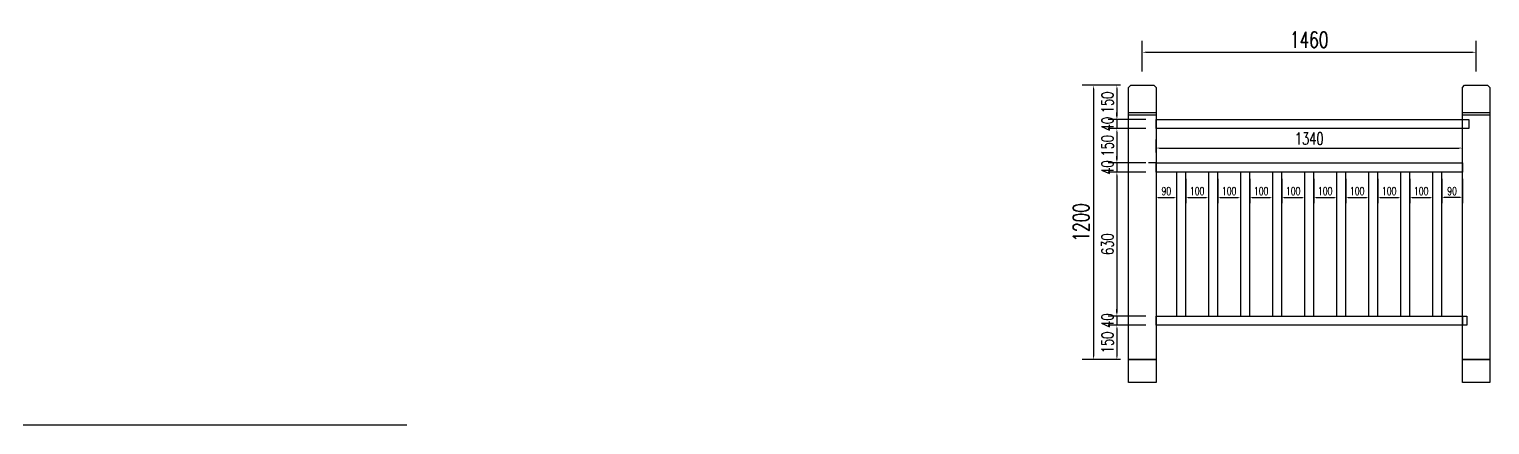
# Model space of a CAD drawing. Header units: millimetres. Extents: x -38645 to 143575, y -84298 to 156976.
# Drawn here: x 111330 to 117719, y -74338 to -72607 of the extents above; entities that cross this region are included whole.
import ezdxf

# ---------------------------------------------------------------- set-up
doc = ezdxf.new("R2010")
doc.units = ezdxf.units.MM
doc.header["$LTSCALE"] = 1000
doc.layers.add('W-PLASTIC_RAILINGS塑木栏杆', color=6, linetype='Continuous')
doc.layers.add('W-STEEL_FRAME钢架', color=3, linetype='Continuous')
doc.styles.add('STANDARD_T3', font='simplex.shx', dxfattribs={"width": 0.7, "bigfont": 'gbcbig.shx'})
doc.dimstyles.new('W&&10', dxfattribs={"dimtxt": 35, "dimasz": 10, "dimexe": 25, "dimexo": 30, "dimgap": 10, "dimtad": 1, "dimdec": 0, "dimzin": 0, "dimdsep": 46, "dimtxsty": 'STANDARD_T3', "dimcen": 0.09, "dimclrd": 1, "dimclre": 1, "dimclrt": 7, "dimazin": 2, "dimtfac": 1, "dimtdec": 0, "dimtix": 1, "dimtmove": 2, "dimatfit": 3, "dimfxl": 100, "dimtolj": 1, "dimtzin": 0, "dimarcsym": 0})
doc.dimstyles.new('W&&15', dxfattribs={"dimtxt": 52.5, "dimasz": 15, "dimexe": 37.5, "dimexo": 45, "dimgap": 15, "dimtad": 1, "dimdec": 0, "dimzin": 0, "dimdsep": 46, "dimtxsty": 'STANDARD_T3', "dimcen": 0.09, "dimclrd": 1, "dimclre": 1, "dimclrt": 7, "dimazin": 2, "dimtfac": 1, "dimtdec": 0, "dimtix": 1, "dimtmove": 2, "dimatfit": 3, "dimfxl": 100, "dimtolj": 1, "dimtzin": 0, "dimarcsym": 0})
doc.dimstyles.new('W&&20', dxfattribs={"dimtxt": 70, "dimasz": 20, "dimexe": 50, "dimexo": 60, "dimgap": 20, "dimtad": 1, "dimdec": 0, "dimzin": 0, "dimdsep": 46, "dimtxsty": 'STANDARD_T3', "dimcen": 0.09, "dimclrd": 1, "dimclre": 1, "dimclrt": 7, "dimazin": 2, "dimtfac": 1, "dimtdec": 0, "dimtix": 1, "dimtmove": 2, "dimatfit": 3, "dimfxl": 100, "dimtolj": 1, "dimtzin": 0, "dimarcsym": 0})

# ---------------------------------------------------------------- blocks, each defined once
blk = doc.blocks.new('*D526')
at = {"layer": 'Defpoints', "color": 0, "transparency": 16777216}
for p in [(116529.2, -73232.3), (116629.2, -73232.3), (116629.2, -73342.9), (104150.2, -74147.9), (104256.5, -74147.9), (104150.2, -74231.1)]:
    blk.add_point(p, dxfattribs=at)
at = {"layer": 'W-STEEL_FRAME钢架', "color": 1, "lineweight": -2, "transparency": 16777216}
for p, q in [((116529.2, -73262.3), (116529.2, -73367.9)), ((116629.2, -73262.3), (116629.2, -73367.9)), ((116539.2, -73342.9), (116619.2, -73342.9)), ((104150.2, -74177.9), (104150.2, -74256.1)), ((104246.5, -74231.1), (104160.2, -74231.1)), ((104256.5, -74177.9), (104256.5, -74256.1))]:
    blk.add_line(p, q, dxfattribs=at)
at = {"layer": 'W-STEEL_FRAME钢架', "color": 1, "transparency": 16777216}
for points in [[(116539.2, -73341.2), (116539.2, -73344.5), (116529.2, -73342.9)], [(116619.2, -73341.2), (116619.2, -73344.5), (116629.2, -73342.9)], [(104160.2, -74229.4), (104160.2, -74232.7), (104150.2, -74231.1)], [(104246.5, -74229.4), (104246.5, -74232.7), (104256.5, -74231.1)]]:
    blk.add_solid(points, dxfattribs=at)
at = {"layer": 'W-STEEL_FRAME钢架', "color": 7, "transparency": 16777216, "char_height": 35, "attachment_point": 5, "style": 'STANDARD_T3'}
for s, insert in [('\\A1;100', (116579.2, -73315.4)), ('\\A1;106', (104203.3, -74203.6))]:
    blk.add_mtext(s, dxfattribs=dict(at, insert=insert))
blk = doc.blocks.new('*D499')
at = {"layer": 'Defpoints', "color": 0, "transparency": 16777216}
for p in [(117659.2, -72708.1), (116199.2, -72852.3), (117659.2, -72852.3)]:
    blk.add_point(p, dxfattribs=at)
at = {"layer": 'W-PLASTIC_RAILINGS塑木栏杆', "color": 1, "lineweight": -2, "transparency": 16777216}
for p, q in [((116199.2, -72792.3), (116199.2, -72658.1)), ((117659.2, -72792.3), (117659.2, -72658.1)), ((116219.2, -72708.1), (117639.2, -72708.1))]:
    blk.add_line(p, q, dxfattribs=at)
at = {"layer": 'W-PLASTIC_RAILINGS塑木栏杆', "color": 1, "transparency": 16777216}
for points in [[(116219.2, -72704.8), (116219.2, -72711.4), (116199.2, -72708.1)], [(117639.2, -72704.8), (117639.2, -72711.4), (117659.2, -72708.1)]]:
    blk.add_solid(points, dxfattribs=at)
at = {"layer": 'W-PLASTIC_RAILINGS塑木栏杆', "color": 7, "transparency": 16777216, "insert": (116929.2, -72653.1), "char_height": 70, "attachment_point": 5, "style": 'STANDARD_T3'}
blk.add_mtext('\\A1;1460', dxfattribs=at)
blk = doc.blocks.new('*D500')
at = {"layer": 'Defpoints', "color": 0, "transparency": 16777216}
for p in [(116149.2, -72852.3), (115986.2, -74052.3), (116149.2, -74052.3)]:
    blk.add_point(p, dxfattribs=at)
at = {"layer": 'W-PLASTIC_RAILINGS塑木栏杆', "color": 1, "lineweight": -2, "transparency": 16777216}
for p, q in [((116089.2, -72852.3), (115936.2, -72852.3)), ((115986.2, -72872.3), (115986.2, -74032.3)), ((116089.2, -74052.3), (115936.2, -74052.3))]:
    blk.add_line(p, q, dxfattribs=at)
at = {"layer": 'W-PLASTIC_RAILINGS塑木栏杆', "color": 1, "transparency": 16777216}
for points in [[(115982.8, -72872.3), (115989.5, -72872.3), (115986.2, -72852.3)], [(115982.8, -74032.3), (115989.5, -74032.3), (115986.2, -74052.3)]]:
    blk.add_solid(points, dxfattribs=at)
at = {"layer": 'W-PLASTIC_RAILINGS塑木栏杆', "color": 7, "transparency": 16777216, "insert": (115931.2, -73452.3), "char_height": 70, "attachment_point": 5, "rotation": 90, "style": 'STANDARD_T3'}
blk.add_mtext('\\A1;1200', dxfattribs=at)
blk = doc.blocks.new('*U496')
at = {"layer": 'W-PLASTIC_RAILINGS塑木栏杆'}
blk.add_lwpolyline([(20, 315), (-20, 315), (-20, -315), (20, -315)], close=True, dxfattribs=at)
blk = doc.blocks.new('*U498')
at = {"layer": 'W-PLASTIC_RAILINGS塑木栏杆'}
blk.add_lwpolyline([(20, 315), (-20, 315), (-20, -315), (20, -315)], close=True, dxfattribs=at)
at = {"layer": 'W-PLASTIC_RAILINGS塑木栏杆', "color": 0, "linetype": 'ByBlock', "lineweight": -2, "transparency": 16777216}
for p in [(0, 0), (140, 0), (280, 0), (420, 0), (560, 0), (700, 0), (840, 0), (980, 0), (1120, 0)]:
    blk.add_blockref('*U496', p, dxfattribs=at)
blk = doc.blocks.new('*D502')
at = {"layer": 'Defpoints', "color": 0, "transparency": 16777216}
for p in [(116149.2, -72852.3), (116088, -73002.3), (116259.2, -73002.3)]:
    blk.add_point(p, dxfattribs=at)
at = {"layer": 'W-STEEL_FRAME钢架', "color": 1, "lineweight": -2, "transparency": 16777216}
for p, q in [((116104.2, -72852.3), (116050.5, -72852.3)), ((116088, -72867.3), (116088, -72987.3)), ((116214.2, -73002.3), (116050.5, -73002.3))]:
    blk.add_line(p, q, dxfattribs=at)
at = {"layer": 'W-STEEL_FRAME钢架', "color": 1, "transparency": 16777216}
for points in [[(116085.5, -72867.3), (116090.5, -72867.3), (116088, -72852.3)], [(116085.5, -72987.3), (116090.5, -72987.3), (116088, -73002.3)]]:
    blk.add_solid(points, dxfattribs=at)
at = {"layer": 'W-STEEL_FRAME钢架', "color": 7, "transparency": 16777216, "insert": (116046.8, -72927.3), "char_height": 52.5, "attachment_point": 5, "rotation": 90, "style": 'STANDARD_T3'}
blk.add_mtext('\\A1;150', dxfattribs=at)
blk = doc.blocks.new('*D503')
at = {"layer": 'Defpoints', "color": 0, "transparency": 16777216}
for p in [(116259.2, -73002.3), (116088, -73042.3), (116259.2, -73042.3)]:
    blk.add_point(p, dxfattribs=at)
at = {"layer": 'W-STEEL_FRAME钢架', "color": 1, "lineweight": -2, "transparency": 16777216}
for p, q in [((116214.2, -73002.3), (116050.5, -73002.3)), ((116088, -72987.3), (116088, -72972.3)), ((116088, -73002.3), (116088, -73042.3)), ((116214.2, -73042.3), (116050.5, -73042.3)), ((116088, -73057.3), (116088, -73072.3))]:
    blk.add_line(p, q, dxfattribs=at)
at = {"layer": 'W-STEEL_FRAME钢架', "color": 1, "transparency": 16777216}
for points in [[(116085.5, -72987.3), (116090.5, -72987.3), (116088, -73002.3)], [(116085.5, -73057.3), (116090.5, -73057.3), (116088, -73042.3)]]:
    blk.add_solid(points, dxfattribs=at)
at = {"layer": 'W-STEEL_FRAME钢架', "color": 7, "transparency": 16777216, "insert": (116046.8, -73022.3), "char_height": 52.5, "attachment_point": 5, "rotation": 90, "style": 'STANDARD_T3'}
blk.add_mtext('\\A1;40', dxfattribs=at)
blk = doc.blocks.new('*D507')
at = {"layer": 'Defpoints', "color": 0, "transparency": 16777216}
for p in [(116088, -73902.3), (116259.2, -73862.3), (116259.2, -73902.3)]:
    blk.add_point(p, dxfattribs=at)
at = {"layer": 'W-STEEL_FRAME钢架', "color": 1, "lineweight": -2, "transparency": 16777216}
for p, q in [((116088, -73847.3), (116088, -73832.3)), ((116214.2, -73862.3), (116050.5, -73862.3)), ((116214.2, -73902.3), (116050.5, -73902.3)), ((116088, -73862.3), (116088, -73902.3)), ((116088, -73917.3), (116088, -73932.3))]:
    blk.add_line(p, q, dxfattribs=at)
at = {"layer": 'W-STEEL_FRAME钢架', "color": 1, "transparency": 16777216}
for points in [[(116085.5, -73847.3), (116090.5, -73847.3), (116088, -73862.3)], [(116085.5, -73917.3), (116090.5, -73917.3), (116088, -73902.3)]]:
    blk.add_solid(points, dxfattribs=at)
at = {"layer": 'W-STEEL_FRAME钢架', "color": 7, "transparency": 16777216, "insert": (116046.8, -73882.3), "char_height": 52.5, "attachment_point": 5, "rotation": 90, "style": 'STANDARD_T3'}
blk.add_mtext('\\A1;40', dxfattribs=at)
blk = doc.blocks.new('*D508')
at = {"layer": 'Defpoints', "color": 0, "transparency": 16777216}
for p in [(116259.2, -73902.3), (116088, -74052.3), (116149.2, -74052.3)]:
    blk.add_point(p, dxfattribs=at)
at = {"layer": 'W-STEEL_FRAME钢架', "color": 1, "lineweight": -2, "transparency": 16777216}
for p, q in [((116214.2, -73902.3), (116050.5, -73902.3)), ((116088, -73917.3), (116088, -74037.3)), ((116104.2, -74052.3), (116050.5, -74052.3))]:
    blk.add_line(p, q, dxfattribs=at)
at = {"layer": 'W-STEEL_FRAME钢架', "color": 1, "transparency": 16777216}
for points in [[(116085.5, -73917.3), (116090.5, -73917.3), (116088, -73902.3)], [(116085.5, -74037.3), (116090.5, -74037.3), (116088, -74052.3)]]:
    blk.add_solid(points, dxfattribs=at)
at = {"layer": 'W-STEEL_FRAME钢架', "color": 7, "transparency": 16777216, "insert": (116046.8, -73977.3), "char_height": 52.5, "attachment_point": 5, "rotation": 90, "style": 'STANDARD_T3'}
blk.add_mtext('\\A1;150', dxfattribs=at)
blk = doc.blocks.new('*D509')
at = {"layer": 'Defpoints', "color": 0, "transparency": 16777216}
for p in [(117599.2, -73127.2), (116259.2, -73192.3), (117599.2, -73192.3)]:
    blk.add_point(p, dxfattribs=at)
at = {"layer": 'W-STEEL_FRAME钢架', "color": 1, "lineweight": -2, "transparency": 16777216}
for p, q in [((116259.2, -73147.3), (116259.2, -73089.7)), ((117599.2, -73147.3), (117599.2, -73089.7)), ((116274.2, -73127.2), (117584.2, -73127.2))]:
    blk.add_line(p, q, dxfattribs=at)
at = {"layer": 'W-STEEL_FRAME钢架', "color": 1, "transparency": 16777216}
for points in [[(116274.2, -73124.7), (116274.2, -73129.7), (116259.2, -73127.2)], [(117584.2, -73124.7), (117584.2, -73129.7), (117599.2, -73127.2)]]:
    blk.add_solid(points, dxfattribs=at)
at = {"layer": 'W-STEEL_FRAME钢架', "color": 7, "transparency": 16777216, "insert": (116929.2, -73086), "char_height": 52.5, "attachment_point": 5, "style": 'STANDARD_T3'}
blk.add_mtext('\\A1;1340', dxfattribs=at)
blk = doc.blocks.new('*D523')
at = {"layer": 'Defpoints', "color": 0, "transparency": 16777216}
for p in [(116259.2, -73232.3), (116349.2, -73232.3), (116349.2, -73342.9)]:
    blk.add_point(p, dxfattribs=at)
at = {"layer": 'W-STEEL_FRAME钢架', "color": 1, "lineweight": -2, "transparency": 16777216}
for p, q in [((116259.2, -73262.3), (116259.2, -73367.9)), ((116349.2, -73262.3), (116349.2, -73367.9)), ((116269.2, -73342.9), (116339.2, -73342.9))]:
    blk.add_line(p, q, dxfattribs=at)
at = {"layer": 'W-STEEL_FRAME钢架', "color": 1, "transparency": 16777216}
for points in [[(116269.2, -73341.2), (116269.2, -73344.5), (116259.2, -73342.9)], [(116339.2, -73341.2), (116339.2, -73344.5), (116349.2, -73342.9)]]:
    blk.add_solid(points, dxfattribs=at)
at = {"layer": 'W-STEEL_FRAME钢架', "color": 7, "transparency": 16777216, "insert": (116304.2, -73315.4), "char_height": 35, "attachment_point": 5, "style": 'STANDARD_T3'}
blk.add_mtext('\\A1;90', dxfattribs=at)
blk = doc.blocks.new('*D524')
at = {"layer": 'Defpoints', "color": 0, "transparency": 16777216}
for p in [(117509.2, -73232.3), (117599.2, -73232.3), (117509.2, -73342.9)]:
    blk.add_point(p, dxfattribs=at)
at = {"layer": 'W-STEEL_FRAME钢架', "color": 1, "lineweight": -2, "transparency": 16777216}
for p, q in [((117509.2, -73262.3), (117509.2, -73367.9)), ((117599.2, -73262.3), (117599.2, -73367.9)), ((117589.2, -73342.9), (117519.2, -73342.9))]:
    blk.add_line(p, q, dxfattribs=at)
at = {"layer": 'W-STEEL_FRAME钢架', "color": 1, "transparency": 16777216}
for points in [[(117519.2, -73341.2), (117519.2, -73344.5), (117509.2, -73342.9)], [(117589.2, -73341.2), (117589.2, -73344.5), (117599.2, -73342.9)]]:
    blk.add_solid(points, dxfattribs=at)
at = {"layer": 'W-STEEL_FRAME钢架', "color": 7, "transparency": 16777216, "insert": (117554.2, -73315.4), "char_height": 35, "attachment_point": 5, "style": 'STANDARD_T3'}
blk.add_mtext('\\A1;90', dxfattribs=at)
blk = doc.blocks.new('*D525')
at = {"layer": 'Defpoints', "color": 0, "transparency": 16777216}
for p in [(116389.2, -73232.3), (116489.2, -73232.3), (116489.2, -73342.9)]:
    blk.add_point(p, dxfattribs=at)
at = {"layer": 'W-STEEL_FRAME钢架', "color": 1, "lineweight": -2, "transparency": 16777216}
for p, q in [((116389.2, -73262.3), (116389.2, -73367.9)), ((116489.2, -73262.3), (116489.2, -73367.9)), ((116399.2, -73342.9), (116479.2, -73342.9))]:
    blk.add_line(p, q, dxfattribs=at)
at = {"layer": 'W-STEEL_FRAME钢架', "color": 1, "transparency": 16777216}
for points in [[(116399.2, -73341.2), (116399.2, -73344.5), (116389.2, -73342.9)], [(116479.2, -73341.2), (116479.2, -73344.5), (116489.2, -73342.9)]]:
    blk.add_solid(points, dxfattribs=at)
at = {"layer": 'W-STEEL_FRAME钢架', "color": 7, "transparency": 16777216, "insert": (116439.2, -73315.4), "char_height": 35, "attachment_point": 5, "style": 'STANDARD_T3'}
blk.add_mtext('\\A1;100', dxfattribs=at)
blk = doc.blocks.new('*D527')
at = {"layer": 'Defpoints', "color": 0, "transparency": 16777216}
for p in [(116669.2, -73232.3), (116769.2, -73232.3), (116769.2, -73342.9)]:
    blk.add_point(p, dxfattribs=at)
at = {"layer": 'W-STEEL_FRAME钢架', "color": 1, "lineweight": -2, "transparency": 16777216}
for p, q in [((116669.2, -73262.3), (116669.2, -73367.9)), ((116769.2, -73262.3), (116769.2, -73367.9)), ((116679.2, -73342.9), (116759.2, -73342.9))]:
    blk.add_line(p, q, dxfattribs=at)
at = {"layer": 'W-STEEL_FRAME钢架', "color": 1, "transparency": 16777216}
for points in [[(116679.2, -73341.2), (116679.2, -73344.5), (116669.2, -73342.9)], [(116759.2, -73341.2), (116759.2, -73344.5), (116769.2, -73342.9)]]:
    blk.add_solid(points, dxfattribs=at)
at = {"layer": 'W-STEEL_FRAME钢架', "color": 7, "transparency": 16777216, "insert": (116719.2, -73315.4), "char_height": 35, "attachment_point": 5, "style": 'STANDARD_T3'}
blk.add_mtext('\\A1;100', dxfattribs=at)
blk = doc.blocks.new('*D528')
at = {"layer": 'Defpoints', "color": 0, "transparency": 16777216}
for p in [(116809.2, -73232.3), (116909.2, -73232.3), (116909.2, -73342.9)]:
    blk.add_point(p, dxfattribs=at)
at = {"layer": 'W-STEEL_FRAME钢架', "color": 1, "lineweight": -2, "transparency": 16777216}
for p, q in [((116809.2, -73262.3), (116809.2, -73367.9)), ((116909.2, -73262.3), (116909.2, -73367.9)), ((116819.2, -73342.9), (116899.2, -73342.9))]:
    blk.add_line(p, q, dxfattribs=at)
at = {"layer": 'W-STEEL_FRAME钢架', "color": 1, "transparency": 16777216}
for points in [[(116819.2, -73341.2), (116819.2, -73344.5), (116809.2, -73342.9)], [(116899.2, -73341.2), (116899.2, -73344.5), (116909.2, -73342.9)]]:
    blk.add_solid(points, dxfattribs=at)
at = {"layer": 'W-STEEL_FRAME钢架', "color": 7, "transparency": 16777216, "insert": (116859.2, -73315.4), "char_height": 35, "attachment_point": 5, "style": 'STANDARD_T3'}
blk.add_mtext('\\A1;100', dxfattribs=at)
blk = doc.blocks.new('*D529')
at = {"layer": 'Defpoints', "color": 0, "transparency": 16777216}
for p in [(116949.2, -73232.3), (117049.2, -73232.3), (117049.2, -73342.9)]:
    blk.add_point(p, dxfattribs=at)
at = {"layer": 'W-STEEL_FRAME钢架', "color": 1, "lineweight": -2, "transparency": 16777216}
for p, q in [((116949.2, -73262.3), (116949.2, -73367.9)), ((117049.2, -73262.3), (117049.2, -73367.9)), ((116959.2, -73342.9), (117039.2, -73342.9))]:
    blk.add_line(p, q, dxfattribs=at)
at = {"layer": 'W-STEEL_FRAME钢架', "color": 1, "transparency": 16777216}
for points in [[(116959.2, -73341.2), (116959.2, -73344.5), (116949.2, -73342.9)], [(117039.2, -73341.2), (117039.2, -73344.5), (117049.2, -73342.9)]]:
    blk.add_solid(points, dxfattribs=at)
at = {"layer": 'W-STEEL_FRAME钢架', "color": 7, "transparency": 16777216, "insert": (116999.2, -73315.4), "char_height": 35, "attachment_point": 5, "style": 'STANDARD_T3'}
blk.add_mtext('\\A1;100', dxfattribs=at)
blk = doc.blocks.new('*D530')
at = {"layer": 'Defpoints', "color": 0, "transparency": 16777216}
for p in [(117089.2, -73232.3), (117189.2, -73232.3), (117189.2, -73342.9)]:
    blk.add_point(p, dxfattribs=at)
at = {"layer": 'W-STEEL_FRAME钢架', "color": 1, "lineweight": -2, "transparency": 16777216}
for p, q in [((117089.2, -73262.3), (117089.2, -73367.9)), ((117189.2, -73262.3), (117189.2, -73367.9)), ((117099.2, -73342.9), (117179.2, -73342.9))]:
    blk.add_line(p, q, dxfattribs=at)
at = {"layer": 'W-STEEL_FRAME钢架', "color": 1, "transparency": 16777216}
for points in [[(117099.2, -73341.2), (117099.2, -73344.5), (117089.2, -73342.9)], [(117179.2, -73341.2), (117179.2, -73344.5), (117189.2, -73342.9)]]:
    blk.add_solid(points, dxfattribs=at)
at = {"layer": 'W-STEEL_FRAME钢架', "color": 7, "transparency": 16777216, "insert": (117139.2, -73315.4), "char_height": 35, "attachment_point": 5, "style": 'STANDARD_T3'}
blk.add_mtext('\\A1;100', dxfattribs=at)
blk = doc.blocks.new('*D531')
at = {"layer": 'Defpoints', "color": 0, "transparency": 16777216}
for p in [(117229.2, -73232.3), (117329.2, -73232.3), (117329.2, -73342.9)]:
    blk.add_point(p, dxfattribs=at)
at = {"layer": 'W-STEEL_FRAME钢架', "color": 1, "lineweight": -2, "transparency": 16777216}
for p, q in [((117229.2, -73262.3), (117229.2, -73367.9)), ((117329.2, -73262.3), (117329.2, -73367.9)), ((117239.2, -73342.9), (117319.2, -73342.9))]:
    blk.add_line(p, q, dxfattribs=at)
at = {"layer": 'W-STEEL_FRAME钢架', "color": 1, "transparency": 16777216}
for points in [[(117239.2, -73341.2), (117239.2, -73344.5), (117229.2, -73342.9)], [(117319.2, -73341.2), (117319.2, -73344.5), (117329.2, -73342.9)]]:
    blk.add_solid(points, dxfattribs=at)
at = {"layer": 'W-STEEL_FRAME钢架', "color": 7, "transparency": 16777216, "insert": (117279.2, -73315.4), "char_height": 35, "attachment_point": 5, "style": 'STANDARD_T3'}
blk.add_mtext('\\A1;100', dxfattribs=at)
blk = doc.blocks.new('*D532')
at = {"layer": 'Defpoints', "color": 0, "transparency": 16777216}
for p in [(117369.2, -73232.3), (117469.2, -73232.3), (117469.2, -73342.9)]:
    blk.add_point(p, dxfattribs=at)
at = {"layer": 'W-STEEL_FRAME钢架', "color": 1, "lineweight": -2, "transparency": 16777216}
for p, q in [((117369.2, -73262.3), (117369.2, -73367.9)), ((117469.2, -73262.3), (117469.2, -73367.9)), ((117379.2, -73342.9), (117459.2, -73342.9))]:
    blk.add_line(p, q, dxfattribs=at)
at = {"layer": 'W-STEEL_FRAME钢架', "color": 1, "transparency": 16777216}
for points in [[(117379.2, -73341.2), (117379.2, -73344.5), (117369.2, -73342.9)], [(117459.2, -73341.2), (117459.2, -73344.5), (117469.2, -73342.9)]]:
    blk.add_solid(points, dxfattribs=at)
at = {"layer": 'W-STEEL_FRAME钢架', "color": 7, "transparency": 16777216, "insert": (117419.2, -73315.4), "char_height": 35, "attachment_point": 5, "style": 'STANDARD_T3'}
blk.add_mtext('\\A1;100', dxfattribs=at)
blk = doc.blocks.new('*D533')
at = {"layer": 'Defpoints', "color": 0, "transparency": 16777216}
for p in [(116259.2, -73042.3), (116088, -73192.3), (116259.2, -73192.3)]:
    blk.add_point(p, dxfattribs=at)
at = {"layer": 'W-STEEL_FRAME钢架', "color": 1, "lineweight": -2, "transparency": 16777216}
for p, q in [((116214.2, -73042.3), (116050.5, -73042.3)), ((116088, -73057.3), (116088, -73177.3)), ((116214.2, -73192.3), (116050.5, -73192.3))]:
    blk.add_line(p, q, dxfattribs=at)
at = {"layer": 'W-STEEL_FRAME钢架', "color": 1, "transparency": 16777216}
for points in [[(116085.5, -73057.3), (116090.5, -73057.3), (116088, -73042.3)], [(116085.5, -73177.3), (116090.5, -73177.3), (116088, -73192.3)]]:
    blk.add_solid(points, dxfattribs=at)
at = {"layer": 'W-STEEL_FRAME钢架', "color": 7, "transparency": 16777216, "insert": (116046.8, -73117.3), "char_height": 52.5, "attachment_point": 5, "rotation": 90, "style": 'STANDARD_T3'}
blk.add_mtext('\\A1;150', dxfattribs=at)
blk = doc.blocks.new('*D534')
at = {"layer": 'Defpoints', "color": 0, "transparency": 16777216}
for p in [(116259.2, -73192.3), (116088, -73232.3), (116259.2, -73232.3)]:
    blk.add_point(p, dxfattribs=at)
at = {"layer": 'W-STEEL_FRAME钢架', "color": 1, "lineweight": -2, "transparency": 16777216}
for p, q in [((116214.2, -73192.3), (116050.5, -73192.3)), ((116088, -73177.3), (116088, -73162.3)), ((116088, -73192.3), (116088, -73232.3)), ((116214.2, -73232.3), (116050.5, -73232.3)), ((116088, -73247.3), (116088, -73262.3))]:
    blk.add_line(p, q, dxfattribs=at)
at = {"layer": 'W-STEEL_FRAME钢架', "color": 1, "transparency": 16777216}
for points in [[(116085.5, -73177.3), (116090.5, -73177.3), (116088, -73192.3)], [(116085.5, -73247.3), (116090.5, -73247.3), (116088, -73232.3)]]:
    blk.add_solid(points, dxfattribs=at)
at = {"layer": 'W-STEEL_FRAME钢架', "color": 7, "transparency": 16777216, "insert": (116046.8, -73212.3), "char_height": 52.5, "attachment_point": 5, "rotation": 90, "style": 'STANDARD_T3'}
blk.add_mtext('\\A1;40', dxfattribs=at)
blk = doc.blocks.new('*D535')
at = {"layer": 'Defpoints', "color": 0, "transparency": 16777216}
for p in [(116259.2, -73232.3), (116088, -73862.3), (116259.2, -73862.3)]:
    blk.add_point(p, dxfattribs=at)
at = {"layer": 'W-STEEL_FRAME钢架', "color": 1, "lineweight": -2, "transparency": 16777216}
for p, q in [((116214.2, -73232.3), (116050.5, -73232.3)), ((116088, -73247.3), (116088, -73847.3)), ((116214.2, -73862.3), (116050.5, -73862.3))]:
    blk.add_line(p, q, dxfattribs=at)
at = {"layer": 'W-STEEL_FRAME钢架', "color": 1, "transparency": 16777216}
for points in [[(116085.5, -73247.3), (116090.5, -73247.3), (116088, -73232.3)], [(116085.5, -73847.3), (116090.5, -73847.3), (116088, -73862.3)]]:
    blk.add_solid(points, dxfattribs=at)
at = {"layer": 'W-STEEL_FRAME钢架', "color": 7, "transparency": 16777216, "insert": (116046.8, -73547.3), "char_height": 52.5, "attachment_point": 5, "rotation": 90, "style": 'STANDARD_T3'}
blk.add_mtext('\\A1;630', dxfattribs=at)

msp = doc.modelspace()

# ---------------------------------------------------------------- linework, layer by layer
at = {"layer": 'W-PLASTIC_RAILINGS塑木栏杆'}
for p, q in [((116139.2, -72972.3), (116259.2, -72972.3)), ((116139.2, -72982.3), (116259.2, -72982.3)), ((117599.2, -72972.3), (117719.2, -72972.3)), ((117599.2, -72982.3), (117719.2, -72982.3)), ((106311.7, -74337.9), (112982, -74337.9))]:
    msp.add_line(p, q, dxfattribs=at)
for points in [[(116149.2, -72852.3), (116249.2, -72852.3), (116259.2, -72862.3), (116259.2, -74052.3), (116139.2, -74052.3), (116139.2, -72862.3)], [(117609.2, -72852.3), (117709.2, -72852.3), (117719.2, -72862.3), (117719.2, -74052.3), (117599.2, -74052.3), (117599.2, -72862.3)], [(116259.2, -73002.3), (117627.2, -73002.3), (117627.2, -73042.3), (116259.2, -73042.3)], [(116259.2, -73192.3), (117599.2, -73192.3), (117599.2, -73232.3), (116259.2, -73232.3)], [(116259.2, -73192.3), (117599.2, -73192.3), (117599.2, -73232.3), (116259.2, -73232.3)], [(116259.2, -73862.3), (117599.2, -73862.3), (117599.2, -73902.3), (116259.2, -73902.3)], [(116259.2, -73862.3), (117619.2, -73862.3), (117619.2, -73902.3), (116259.2, -73902.3)]]:
    msp.add_lwpolyline(points, close=True, dxfattribs=at)
at = {"layer": 'W-STEEL_FRAME钢架'}
msp.add_line((116259.2, -73192.3), (116225.9, -73192.3), dxfattribs=at)
for points in [[(116139.2, -74052.3), (116259.2, -74052.3), (116259.2, -74152.3), (116139.2, -74152.3)], [(117599.2, -74052.3), (117719.2, -74052.3), (117719.2, -74152.3), (117599.2, -74152.3)]]:
    msp.add_lwpolyline(points, close=True, dxfattribs=at)

# ---------------------------------------------------------------- block references
at = {"layer": 'W-PLASTIC_RAILINGS塑木栏杆'}
msp.add_blockref('*U498', (116369.2, -73547.3), dxfattribs=at)

# ---------------------------------------------------------------- dimensions: what is measured, and where the dimension line sits
dim = msp.add_linear_dim(base=(117659.2, -72708.1), p1=(116199.2, -72852.3), p2=(117659.2, -72852.3), dimstyle='W&&20', dxfattribs=at)
dim.commit()
dim.dimension.update_dxf_attribs({"geometry": '*D499', "text_midpoint": (116929.2, -72653.1)})
dim = msp.add_linear_dim(base=(115986.2, -74052.3), p1=(116149.2, -72852.3), p2=(116149.2, -74052.3), angle=90, dimstyle='W&&20', dxfattribs=at)
dim.commit()
dim.dimension.update_dxf_attribs({"geometry": '*D500', "text_midpoint": (115931.2, -73452.3)})
at = {"layer": 'W-STEEL_FRAME钢架'}
for base, p1, p2, picture, middle in [((116088, -73002.3), (116149.2, -72852.3), (116259.2, -73002.3), '*D502', (116046.8, -72927.3)), ((116088, -73042.3), (116259.2, -73002.3), (116259.2, -73042.3), '*D503', (116046.8, -73022.3)), ((116088, -73192.3), (116259.2, -73042.3), (116259.2, -73192.3), '*D533', (116046.8, -73117.3)), ((116088, -73232.3), (116259.2, -73192.3), (116259.2, -73232.3), '*D534', (116046.8, -73212.3)), ((116088, -73862.3), (116259.2, -73232.3), (116259.2, -73862.3), '*D535', (116046.8, -73547.3)), ((116088, -73902.3), (116259.2, -73862.3), (116259.2, -73902.3), '*D507', (116046.8, -73882.3)), ((116088, -74052.3), (116259.2, -73902.3), (116149.2, -74052.3), '*D508', (116046.8, -73977.3))]:
    dim = msp.add_linear_dim(base=base, p1=p1, p2=p2, angle=90, dimstyle='W&&15', dxfattribs=at)
    dim.commit()
    dim.dimension.update_dxf_attribs({"geometry": picture, "text_midpoint": middle})
for base, p1, p2, dimstyle, picture, middle in [((117599.2, -73127.2), (116259.2, -73192.3), (117599.2, -73192.3), 'W&&15', '*D509', (116929.2, -73086)), ((104150.2, -74231.1), (104256.5, -74147.9), (104150.2, -74147.9), 'W&&10', '*D526', (104203.3, -74203.6)), ((116629.2, -73342.9), (116529.2, -73232.3), (116629.2, -73232.3), 'W&&10', '*D526', (116579.2, -73315.4)), ((116349.2, -73342.9), (116259.2, -73232.3), (116349.2, -73232.3), 'W&&10', '*D523', (116304.2, -73315.4)), ((116489.2, -73342.9), (116389.2, -73232.3), (116489.2, -73232.3), 'W&&10', '*D525', (116439.2, -73315.4)), ((116769.2, -73342.9), (116669.2, -73232.3), (116769.2, -73232.3), 'W&&10', '*D527', (116719.2, -73315.4)), ((116909.2, -73342.9), (116809.2, -73232.3), (116909.2, -73232.3), 'W&&10', '*D528', (116859.2, -73315.4)), ((117049.2, -73342.9), (116949.2, -73232.3), (117049.2, -73232.3), 'W&&10', '*D529', (116999.2, -73315.4)), ((117189.2, -73342.9), (117089.2, -73232.3), (117189.2, -73232.3), 'W&&10', '*D530', (117139.2, -73315.4)), ((117329.2, -73342.9), (117229.2, -73232.3), (117329.2, -73232.3), 'W&&10', '*D531', (117279.2, -73315.4)), ((117469.2, -73342.9), (117369.2, -73232.3), (117469.2, -73232.3), 'W&&10', '*D532', (117419.2, -73315.4)), ((117509.2, -73342.9), (117599.2, -73232.3), (117509.2, -73232.3), 'W&&10', '*D524', (117554.2, -73315.4))]:
    dim = msp.add_linear_dim(base=base, p1=p1, p2=p2, dimstyle=dimstyle, dxfattribs=at)
    dim.commit()
    dim.dimension.update_dxf_attribs({"geometry": picture, "text_midpoint": middle})

doc.saveas('drawing.dxf')
